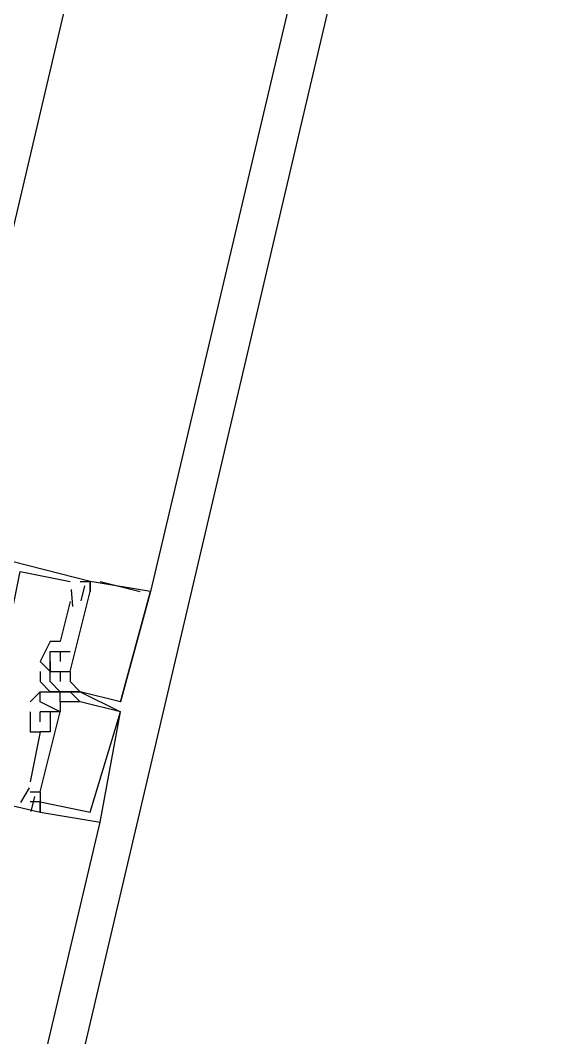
# Model space of a CAD drawing. Header units: feet. Extents: x -84 to 198, y -22 to 181.
# Drawn here: x 119.854 to 120.579, y 83.104 to 84.457 of the extents above; entities that cross this region are included whole.
import ezdxf

# ---------------------------------------------------------------- set-up
doc = ezdxf.new("R2010")
doc.units = ezdxf.units.FT
doc.layers.add('A-LINEA', color=7, linetype='CONTINUOUS')

msp = doc.modelspace()

# ---------------------------------------------------------------- linework, layer by layer
at = {"layer": 'A-LINEA'}
for p, q in [((121.6667, 90.6311), (120.0267, 83.6978)), ((120.5333, 87.1244), (119.84, 84.1644)), ((119.92, 83.7111), (119.92, 83.7111)), ((119.92, 83.7111), (119.92, 83.7111)), ((119.92, 83.7111), (119.92, 83.7111)), ((119.9333, 83.7111), (119.9333, 83.7111)), ((119.9333, 83.7111), (119.9333, 83.7111)), ((119.9333, 83.7111), (119.9333, 83.7111)), ((119.939, 83.7051), (119.9343, 83.6851)), ((119.939, 83.7051), (119.9343, 83.6851)), ((119.939, 83.7051), (119.9343, 83.6851)), ((119.9467, 83.7111), (119.9467, 83.7111)), ((119.9467, 83.7111), (119.9467, 83.7111)), ((119.9467, 83.7111), (119.9467, 83.7111)), ((119.9467, 83.7111), (119.9467, 83.7111)), ((119.9467, 83.7111), (119.9467, 83.7111)), ((119.9467, 83.7111), (119.9467, 83.7111)), ((119.9467, 83.7111), (119.9467, 83.7111)), ((119.9467, 83.7111), (119.9467, 83.7111)), ((119.9467, 83.7111), (119.9467, 83.7111)), ((119.96, 83.7111), (119.96, 83.7111)), ((119.96, 83.7111), (119.96, 83.7111)), ((119.96, 83.7111), (119.96, 83.7111)), ((119.92, 83.6978), (119.92, 83.6978)), ((119.92, 83.6978), (119.92, 83.6978)), ((119.92, 83.6978), (119.92, 83.6978)), ((119.9213, 83.7003), (119.9229, 83.6776)), ((119.9213, 83.7003), (119.9229, 83.6776)), ((119.9213, 83.7003), (119.9229, 83.6776)), ((119.9333, 83.6978), (119.9333, 83.6978)), ((119.9333, 83.6978), (119.9333, 83.6978)), ((119.9333, 83.6978), (119.9333, 83.6978)), ((119.9333, 83.6978), (119.9333, 83.6978)), ((119.9333, 83.6978), (119.9333, 83.6978)), ((119.9333, 83.6978), (119.9333, 83.6978)), ((119.9467, 83.6978), (119.9467, 83.6978)), ((119.9467, 83.6978), (119.9467, 83.6978)), ((119.9467, 83.6978), (119.9467, 83.6978)), ((119.9467, 83.6978), (119.9467, 83.6978)), ((119.9467, 83.6978), (119.9467, 83.6978)), ((119.9467, 83.6978), (119.9467, 83.6978)), ((120.0133, 83.6978), (120.0133, 83.6978)), ((120.0133, 83.6978), (120.0133, 83.6978)), ((120.0133, 83.6978), (120.0133, 83.6978)), ((120.0267, 83.6978), (120.0267, 83.6978)), ((120.0267, 83.6978), (120.0267, 83.6978)), ((120.0267, 83.6978), (120.0267, 83.6978)), ((120.0267, 83.6978), (120.0267, 83.6978)), ((120.0267, 83.6978), (120.0267, 83.6978)), ((120.0267, 83.6978), (120.0267, 83.6978)), ((119.92, 83.6844), (119.9067, 83.6311)), ((119.92, 83.6844), (119.9067, 83.6311)), ((119.92, 83.6844), (119.9067, 83.6311)), ((119.92, 83.6844), (119.92, 83.6844)), ((119.92, 83.6844), (119.92, 83.6844)), ((119.92, 83.6844), (119.92, 83.6844)), ((119.8933, 83.6311), (119.8933, 83.6311)), ((119.8933, 83.6311), (119.8933, 83.6311)), ((119.8933, 83.6311), (119.8933, 83.6311)), ((119.9067, 83.6311), (119.9067, 83.6311)), ((119.9067, 83.6311), (119.9067, 83.6311)), ((119.9067, 83.6311), (119.9067, 83.6311)), ((119.8933, 83.6178), (119.8933, 83.6178)), ((119.8933, 83.6178), (119.8933, 83.6178)), ((119.8933, 83.6178), (119.8933, 83.6178)), ((119.9067, 83.6178), (119.9067, 83.6044)), ((119.9067, 83.6178), (119.9067, 83.6178)), ((119.9067, 83.6178), (119.9067, 83.6178)), ((119.9067, 83.6178), (119.9067, 83.6044)), ((119.9067, 83.6178), (119.9067, 83.6178)), ((119.9067, 83.6178), (119.9067, 83.6178)), ((119.9067, 83.6178), (119.9067, 83.6044)), ((119.9067, 83.6178), (119.9067, 83.6178)), ((119.9067, 83.6178), (119.9067, 83.6178)), ((119.92, 83.6178), (119.92, 83.6178)), ((119.92, 83.6178), (119.92, 83.6178)), ((119.92, 83.6178), (119.92, 83.6178)), ((119.88, 83.6044), (119.88, 83.6044)), ((119.88, 83.6044), (119.8933, 83.5911)), ((119.88, 83.6044), (119.88, 83.6044)), ((119.88, 83.6044), (119.88, 83.6044)), ((119.88, 83.6044), (119.8933, 83.5911)), ((119.88, 83.6044), (119.88, 83.6044)), ((119.88, 83.6044), (119.88, 83.6044)), ((119.88, 83.6044), (119.8933, 83.5911)), ((119.88, 83.6044), (119.88, 83.6044)), ((119.8933, 83.6044), (119.8933, 83.6044)), ((119.8933, 83.6044), (119.8933, 83.6044)), ((119.8933, 83.6044), (119.8933, 83.6044)), ((119.8933, 83.6044), (119.8933, 83.6044)), ((119.8933, 83.6044), (119.8933, 83.6044)), ((119.8933, 83.6044), (119.8933, 83.6044)), ((119.8933, 83.6044), (119.8933, 83.6044)), ((119.8933, 83.6044), (119.8933, 83.6044)), ((119.8933, 83.6044), (119.8933, 83.6044)), ((119.8933, 83.6044), (119.8933, 83.6044)), ((119.8933, 83.6044), (119.8933, 83.6044)), ((119.8933, 83.6044), (119.8933, 83.6044)), ((119.9067, 83.6044), (119.9067, 83.6044)), ((119.9067, 83.6044), (119.9067, 83.6044)), ((119.9067, 83.6044), (119.9067, 83.6044)), ((119.88, 83.5911), (119.88, 83.5778)), ((119.88, 83.5911), (119.88, 83.5911)), ((119.88, 83.5911), (119.88, 83.5778)), ((119.88, 83.5911), (119.88, 83.5911)), ((119.88, 83.5911), (119.88, 83.5778)), ((119.88, 83.5911), (119.88, 83.5911)), ((119.8933, 83.5911), (119.8933, 83.5911)), ((119.8933, 83.5911), (119.8933, 83.5911)), ((119.8933, 83.5911), (119.8933, 83.5911)), ((119.8933, 83.5911), (119.8933, 83.5911)), ((119.8933, 83.5911), (119.8933, 83.5911)), ((119.8933, 83.5911), (119.8933, 83.5911)), ((119.8933, 83.5911), (119.8933, 83.5911)), ((119.8933, 83.5911), (119.8933, 83.5911)), ((119.8933, 83.5911), (119.8933, 83.5911)), ((119.8933, 83.5911), (119.8933, 83.5911)), ((119.8933, 83.5911), (119.8933, 83.5911)), ((119.8933, 83.5911), (119.8933, 83.5911)), ((119.9067, 83.5911), (119.9067, 83.5911)), ((119.9067, 83.5911), (119.9067, 83.5911)), ((119.9067, 83.5911), (119.9067, 83.5911)), ((119.9067, 83.5911), (119.9067, 83.5911)), ((119.9067, 83.5911), (119.9067, 83.5911)), ((119.9067, 83.5911), (119.9067, 83.5911)), ((119.9067, 83.5911), (119.9067, 83.5911)), ((119.9067, 83.5911), (119.9067, 83.5911)), ((119.9067, 83.5911), (119.9067, 83.5911)), ((119.92, 83.5911), (119.92, 83.5911)), ((119.92, 83.5911), (119.92, 83.5911)), ((119.92, 83.5911), (119.92, 83.5911)), ((119.92, 83.5911), (119.92, 83.5911)), ((119.92, 83.5911), (119.92, 83.5911)), ((119.92, 83.5911), (119.92, 83.5911)), ((119.88, 83.5778), (119.88, 83.5778)), ((119.88, 83.5778), (119.88, 83.5778)), ((119.88, 83.5778), (119.88, 83.5778)), ((119.88, 83.5778), (119.88, 83.5778)), ((119.88, 83.5778), (119.88, 83.5778)), ((119.88, 83.5778), (119.88, 83.5778)), ((119.88, 83.5778), (119.88, 83.5778)), ((119.88, 83.5778), (119.88, 83.5778)), ((119.88, 83.5778), (119.88, 83.5778)), ((119.8933, 83.5778), (119.8933, 83.5778)), ((119.8933, 83.5778), (119.8933, 83.5778)), ((119.8933, 83.5778), (119.8933, 83.5778)), ((119.9067, 83.5778), (119.9067, 83.5778)), ((119.9067, 83.5778), (119.9067, 83.5778)), ((119.9067, 83.5778), (119.9067, 83.5778)), ((119.92, 83.5778), (119.92, 83.5778)), ((119.92, 83.5778), (119.92, 83.5778)), ((119.92, 83.5778), (119.92, 83.5778)), ((119.88, 83.5644), (119.8667, 83.5511)), ((119.88, 83.5644), (119.8667, 83.5511)), ((119.88, 83.5644), (119.8667, 83.5511)), ((119.88, 83.5644), (119.8667, 83.5511)), ((119.88, 83.5644), (119.8667, 83.5511)), ((119.88, 83.5644), (119.8667, 83.5511)), ((119.88, 83.5644), (119.88, 83.5644)), ((119.88, 83.5644), (119.88, 83.5644)), ((119.88, 83.5644), (119.88, 83.5644)), ((119.88, 83.5644), (119.88, 83.5644)), ((119.88, 83.5644), (119.88, 83.5644)), ((119.88, 83.5644), (119.88, 83.5644)), ((119.88, 83.5644), (119.88, 83.5644)), ((119.88, 83.5644), (119.88, 83.5644)), ((119.88, 83.5644), (119.88, 83.5644)), ((119.88, 83.5644), (119.88, 83.5644)), ((119.88, 83.5644), (119.88, 83.5644)), ((119.88, 83.5644), (119.88, 83.5644)), ((119.88, 83.5644), (119.88, 83.5644)), ((119.88, 83.5644), (119.88, 83.5644)), ((119.88, 83.5644), (119.88, 83.5644)), ((119.8933, 83.5644), (119.8933, 83.5644)), ((119.8933, 83.5644), (119.8933, 83.5644)), ((119.8933, 83.5644), (119.8933, 83.5644)), ((119.8933, 83.5644), (119.8933, 83.5644)), ((119.8933, 83.5644), (119.8933, 83.5644)), ((119.8933, 83.5644), (119.8933, 83.5644)), ((119.8933, 83.5644), (119.8933, 83.5644)), ((119.8933, 83.5644), (119.8933, 83.5644)), ((119.8933, 83.5644), (119.8933, 83.5644)), ((119.9067, 83.5644), (119.9067, 83.5644)), ((119.9067, 83.5644), (119.9067, 83.5644)), ((119.9067, 83.5644), (119.9067, 83.5644)), ((119.9067, 83.5644), (119.9067, 83.5644)), ((119.9067, 83.5644), (119.9067, 83.5644)), ((119.9067, 83.5644), (119.9067, 83.5644)), ((119.9067, 83.5644), (119.9067, 83.5644)), ((119.9067, 83.5644), (119.9067, 83.5644)), ((119.9067, 83.5644), (119.9067, 83.5644)), ((119.9067, 83.5644), (119.9067, 83.5644)), ((119.9067, 83.5644), (119.9067, 83.5644)), ((119.9067, 83.5644), (119.9067, 83.5644)), ((119.9067, 83.5644), (119.9067, 83.5644)), ((119.9067, 83.5644), (119.9067, 83.5644)), ((119.9067, 83.5644), (119.9067, 83.5644)), ((119.92, 83.5644), (119.92, 83.5644)), ((119.92, 83.5644), (119.92, 83.5644)), ((119.92, 83.5644), (119.92, 83.5644)), ((119.92, 83.5644), (119.92, 83.5644)), ((119.92, 83.5644), (119.92, 83.5644)), ((119.92, 83.5644), (119.92, 83.5644)), ((119.92, 83.5644), (119.9333, 83.5511)), ((119.92, 83.5644), (119.92, 83.5644)), ((119.92, 83.5644), (119.92, 83.5644)), ((119.92, 83.5644), (119.9333, 83.5511)), ((119.92, 83.5644), (119.92, 83.5644)), ((119.92, 83.5644), (119.92, 83.5644)), ((119.92, 83.5644), (119.9333, 83.5511)), ((119.92, 83.5644), (119.92, 83.5644)), ((119.92, 83.5644), (119.92, 83.5644)), ((119.92, 83.5644), (119.9333, 83.5511)), ((119.92, 83.5644), (119.92, 83.5644)), ((119.92, 83.5644), (119.92, 83.5644)), ((119.92, 83.5644), (119.9333, 83.5511)), ((119.92, 83.5644), (119.92, 83.5644)), ((119.92, 83.5644), (119.92, 83.5644)), ((119.92, 83.5644), (119.9333, 83.5511)), ((119.92, 83.5644), (119.92, 83.5644)), ((119.92, 83.5644), (119.92, 83.5644)), ((119.9333, 83.5644), (119.9867, 83.5378)), ((119.9333, 83.5644), (119.9333, 83.5644)), ((119.9333, 83.5644), (119.9333, 83.5644)), ((119.9333, 83.5644), (119.9333, 83.5644)), ((119.9333, 83.5644), (119.9867, 83.5378)), ((119.9333, 83.5644), (119.9333, 83.5644)), ((119.9333, 83.5644), (119.9333, 83.5644)), ((119.9333, 83.5644), (119.9333, 83.5644)), ((119.9333, 83.5644), (119.9867, 83.5378)), ((119.9333, 83.5644), (119.9333, 83.5644)), ((119.9333, 83.5644), (119.9333, 83.5644)), ((119.9333, 83.5644), (119.9333, 83.5644)), ((119.9867, 83.5511), (119.9333, 83.5644)), ((119.9333, 83.5644), (119.9333, 83.5644)), ((119.9867, 83.5511), (119.9333, 83.5644)), ((119.9333, 83.5644), (119.9333, 83.5644)), ((119.9867, 83.5511), (119.9333, 83.5644)), ((119.9333, 83.5644), (119.9333, 83.5644)), ((119.9867, 83.5511), (119.9333, 83.5644)), ((119.9333, 83.5644), (119.9333, 83.5644)), ((119.9867, 83.5511), (119.9333, 83.5644)), ((119.9333, 83.5644), (119.9333, 83.5644)), ((119.9867, 83.5511), (119.9333, 83.5644)), ((119.9333, 83.5644), (119.9333, 83.5644)), ((120, 83.5644), (120, 83.5644)), ((120, 83.5644), (120, 83.5644)), ((119.8667, 83.5511), (119.8667, 83.5511)), ((119.8667, 83.5511), (119.8667, 83.5511)), ((119.8667, 83.5511), (119.8667, 83.5511)), ((119.8667, 83.5511), (119.8667, 83.5511)), ((119.8667, 83.5511), (119.8667, 83.5511)), ((119.8667, 83.5511), (119.8667, 83.5511)), ((119.88, 83.5511), (119.88, 83.5511)), ((119.88, 83.5511), (119.88, 83.5511)), ((119.88, 83.5511), (119.88, 83.5511)), ((119.88, 83.5511), (119.88, 83.5511)), ((119.88, 83.5511), (119.88, 83.5511)), ((119.88, 83.5511), (119.88, 83.5511)), ((119.88, 83.5511), (119.88, 83.5511)), ((119.88, 83.5511), (119.88, 83.5511)), ((119.88, 83.5511), (119.88, 83.5511)), ((119.88, 83.5511), (119.88, 83.5511)), ((119.88, 83.5511), (119.88, 83.5511)), ((119.88, 83.5511), (119.88, 83.5511)), ((119.9067, 83.5511), (119.9067, 83.5511)), ((119.9067, 83.5511), (119.9067, 83.5511)), ((119.9067, 83.5511), (119.9067, 83.5511)), ((119.9067, 83.5511), (119.9067, 83.5511)), ((119.9067, 83.5511), (119.9067, 83.5511)), ((119.9067, 83.5511), (119.9067, 83.5511)), ((119.9067, 83.5511), (119.9067, 83.5511)), ((119.9067, 83.5511), (119.9067, 83.5511)), ((119.9067, 83.5511), (119.9067, 83.5511)), ((119.9067, 83.5511), (119.9067, 83.5511)), ((119.9067, 83.5511), (119.9067, 83.5511)), ((119.9067, 83.5511), (119.9067, 83.5511)), ((119.92, 83.5511), (119.92, 83.5511)), ((119.92, 83.5511), (119.92, 83.5511)), ((119.92, 83.5511), (119.92, 83.5511)), ((119.92, 83.5511), (119.92, 83.5511)), ((119.92, 83.5511), (119.92, 83.5511)), ((119.92, 83.5511), (119.92, 83.5511)), ((119.9333, 83.5511), (119.9333, 83.5511)), ((119.9333, 83.5511), (119.9333, 83.5511)), ((119.9333, 83.5511), (119.9333, 83.5511)), ((119.9333, 83.5511), (119.9333, 83.5511)), ((119.9333, 83.5511), (119.9333, 83.5511)), ((119.9333, 83.5511), (119.9333, 83.5511)), ((119.9333, 83.5511), (119.9333, 83.5511)), ((119.9333, 83.5511), (119.9333, 83.5511)), ((119.9333, 83.5511), (119.9333, 83.5511)), ((119.9333, 83.5511), (119.9333, 83.5511)), ((119.9333, 83.5511), (119.9333, 83.5511)), ((119.9333, 83.5511), (119.9333, 83.5511)), ((119.9867, 83.5511), (119.9867, 83.5511)), ((119.9867, 83.5511), (119.9867, 83.5511)), ((119.9867, 83.5511), (119.9867, 83.5511)), ((119.9867, 83.5511), (119.9867, 83.5511)), ((119.9867, 83.5511), (119.9867, 83.5511)), ((119.9867, 83.5511), (119.9867, 83.5511)), ((119.9867, 83.5511), (119.9867, 83.5511)), ((119.9867, 83.5511), (119.9867, 83.5511)), ((119.9867, 83.5511), (119.9867, 83.5511)), ((119.9867, 83.5511), (119.9867, 83.5511)), ((119.9867, 83.5511), (119.9867, 83.5511)), ((119.9867, 83.5511), (119.9867, 83.5511)), ((119.8667, 83.5378), (119.8667, 83.5111)), ((119.8667, 83.5378), (119.8667, 83.5378)), ((119.8667, 83.5378), (119.8667, 83.5111)), ((119.8667, 83.5378), (119.8667, 83.5378)), ((119.8667, 83.5378), (119.8667, 83.5111)), ((119.8667, 83.5378), (119.8667, 83.5378)), ((119.88, 83.5244), (119.88, 83.5378)), ((119.88, 83.5378), (119.88, 83.5378)), ((119.88, 83.5378), (119.88, 83.5378)), ((119.88, 83.5244), (119.88, 83.5378)), ((119.88, 83.5378), (119.88, 83.5378)), ((119.88, 83.5378), (119.88, 83.5378)), ((119.88, 83.5244), (119.88, 83.5378)), ((119.88, 83.5378), (119.88, 83.5378)), ((119.88, 83.5378), (119.88, 83.5378)), ((119.88, 83.5378), (119.88, 83.5378)), ((119.88, 83.5378), (119.88, 83.5378)), ((119.88, 83.5378), (119.88, 83.5378)), ((119.8933, 83.5378), (119.8933, 83.5378)), ((119.8933, 83.5378), (119.8933, 83.5378)), ((119.8933, 83.5378), (119.8933, 83.5378)), ((119.8933, 83.5378), (119.8933, 83.5378)), ((119.8933, 83.5378), (119.8933, 83.5378)), ((119.8933, 83.5378), (119.8933, 83.5378)), ((119.8933, 83.5378), (119.8933, 83.5378)), ((119.8933, 83.5378), (119.8933, 83.5378)), ((119.8933, 83.5378), (119.8933, 83.5378)), ((119.9067, 83.5378), (119.9067, 83.5378)), ((119.9067, 83.5378), (119.9067, 83.5378)), ((119.9067, 83.5378), (119.9067, 83.5378)), ((119.9067, 83.5378), (119.9067, 83.5378)), ((119.9067, 83.5378), (119.9067, 83.5378)), ((119.9067, 83.5378), (119.9067, 83.5378)), ((119.9067, 83.5378), (119.9067, 83.5378)), ((119.9067, 83.5378), (119.9067, 83.5378)), ((119.9067, 83.5378), (119.9067, 83.5378)), ((119.9067, 83.5378), (119.9067, 83.5378)), ((119.9067, 83.5378), (119.9067, 83.5378)), ((119.9067, 83.5378), (119.9067, 83.5378)), ((119.9067, 83.5378), (119.9067, 83.5378)), ((119.9067, 83.5378), (119.9067, 83.5378)), ((119.9067, 83.5378), (119.9067, 83.5378)), ((119.9867, 83.5378), (119.9867, 83.5378)), ((119.9867, 83.5378), (119.9867, 83.5378)), ((119.9867, 83.5378), (119.9867, 83.5378)), ((119.9867, 83.5378), (119.9867, 83.5378)), ((119.9867, 83.5378), (119.9867, 83.5378)), ((119.9867, 83.5378), (119.9867, 83.5378)), ((119.9867, 83.5378), (119.9867, 83.5378)), ((119.9867, 83.5378), (119.9867, 83.5378)), ((119.9867, 83.5378), (119.9867, 83.5378)), ((119.9867, 83.5378), (119.9867, 83.5378)), ((119.9867, 83.5378), (119.9867, 83.5378)), ((119.9867, 83.5378), (119.9867, 83.5378)), ((119.9867, 83.5378), (119.9867, 83.5378)), ((119.9867, 83.5378), (119.9867, 83.5378)), ((119.9867, 83.5378), (119.9867, 83.5378)), ((119.9867, 83.5378), (119.9867, 83.5378)), ((119.9867, 83.5378), (119.9867, 83.5378)), ((119.88, 83.5244), (119.88, 83.5244)), ((119.88, 83.5244), (119.88, 83.5244)), ((119.88, 83.5244), (119.88, 83.5244)), ((119.8933, 83.5244), (119.8933, 83.5244)), ((119.8933, 83.5244), (119.8933, 83.5244)), ((119.8933, 83.5244), (119.8933, 83.5244)), ((119.8667, 83.5111), (119.8667, 83.5111)), ((119.8667, 83.5111), (119.8667, 83.5111)), ((119.8667, 83.5111), (119.8667, 83.5111)), ((119.88, 83.5111), (119.88, 83.5111)), ((119.88, 83.5111), (119.88, 83.5111)), ((119.88, 83.5111), (119.88, 83.5111)), ((119.88, 83.5111), (119.88, 83.5111)), ((119.88, 83.5111), (119.88, 83.5111)), ((119.88, 83.5111), (119.88, 83.5111)), ((119.8933, 83.5111), (119.8933, 83.5111)), ((119.8933, 83.5111), (119.8933, 83.5111)), ((119.8933, 83.5111), (119.8933, 83.5111)), ((119.8655, 83.4368), (119.8539, 83.4173)), ((119.8655, 83.4368), (119.8539, 83.4173)), ((119.8655, 83.4368), (119.8539, 83.4173)), ((119.8667, 83.4444), (119.8667, 83.4444)), ((119.8667, 83.4444), (119.8667, 83.4444)), ((119.8667, 83.4444), (119.8667, 83.4444)), ((119.8667, 83.4311), (119.8667, 83.4311)), ((119.8667, 83.4311), (119.8667, 83.4311)), ((119.8667, 83.4311), (119.8667, 83.4311)), ((119.8723, 83.4251), (119.8676, 83.405)), ((119.8723, 83.4251), (119.8676, 83.405)), ((119.8723, 83.4251), (119.8676, 83.405)), ((119.88, 83.4311), (119.88, 83.4311)), ((119.88, 83.4311), (119.88, 83.4311)), ((119.88, 83.4311), (119.88, 83.4311)), ((119.88, 83.4311), (119.88, 83.4311)), ((119.88, 83.4311), (119.88, 83.4311)), ((119.88, 83.4311), (119.88, 83.4311)), ((119.88, 83.4311), (119.88, 83.4311)), ((119.88, 83.4311), (119.88, 83.4311)), ((119.88, 83.4311), (119.88, 83.4311)), ((119.8667, 83.4178), (119.8667, 83.4178)), ((119.8667, 83.4178), (119.8667, 83.4178)), ((119.8667, 83.4178), (119.8667, 83.4178)), ((119.88, 83.4178), (119.88, 83.4178)), ((119.88, 83.4178), (119.88, 83.4178)), ((119.88, 83.4178), (119.88, 83.4178)), ((119.88, 83.4178), (119.88, 83.4178)), ((119.88, 83.4178), (119.88, 83.4178)), ((119.88, 83.4178), (119.88, 83.4178)), ((119.88, 83.4178), (119.88, 83.4178)), ((119.88, 83.4178), (119.88, 83.4178)), ((119.88, 83.4178), (119.88, 83.4178)), ((119.88, 83.4044), (119.88, 83.4044)), ((119.88, 83.4044), (119.88, 83.4044)), ((119.88, 83.4044), (119.88, 83.4044)), ((119.88, 83.4044), (119.88, 83.4044)), ((119.88, 83.4044), (119.88, 83.4044)), ((119.88, 83.4044), (119.88, 83.4044)), ((119.88, 83.4044), (119.88, 83.4044)), ((119.88, 83.4044), (119.88, 83.4044)), ((119.88, 83.4044), (119.88, 83.4044)), ((119.9467, 83.4044), (119.9467, 83.4044)), ((119.9467, 83.4044), (119.9467, 83.4044)), ((119.9467, 83.4044), (119.9467, 83.4044)), ((119.9467, 83.4044), (119.9467, 83.4044)), ((119.9467, 83.4044), (119.9467, 83.4044)), ((119.9467, 83.4044), (119.9467, 83.4044)), ((118.32, 76.4578), (119.96, 83.3911)), ((119.96, 83.3911), (119.96, 83.3911)), ((119.96, 83.3911), (119.96, 83.3911)), ((119.96, 83.3911), (119.96, 83.3911)), ((119.96, 83.3911), (119.96, 83.3911)), ((119.96, 83.3911), (119.96, 83.3911)), ((119.96, 83.3911), (119.96, 83.3911))]:
    msp.add_line(p, q, dxfattribs=at)
for points in [[(137.56, 101.5111), (135.7467, 97.9511), (132.9467, 93.1644), (129.2133, 94.0444), (125.48, 94.9378), (124.7867, 91.9644), (124.4, 90.3378), (124.08, 90.4178), (123.04, 90.6578), (121.7867, 90.9511), (118.2, 75.6978), (129.9467, 72.9244)], [(119.9333, 83.7111), (119.9467, 83.7111), (119.2667, 83.8844)], [(119.9333, 83.7111), (119.9467, 83.7111), (119.2667, 83.8844)], [(119.9333, 83.7111), (119.9467, 83.7111), (119.2667, 83.8844)], [(119.2933, 83.7911), (119.28, 83.7911), (119.2533, 83.7244), (119.24, 83.7244), (119.2, 83.5644), (119.88, 83.4044), (119.88, 83.4178), (119.8667, 83.4178)], [(119.2933, 83.7911), (119.28, 83.7911), (119.2533, 83.7244), (119.24, 83.7244), (119.2, 83.5644), (119.88, 83.4044), (119.88, 83.4178), (119.8667, 83.4178)], [(119.2933, 83.7911), (119.28, 83.7911), (119.2533, 83.7244), (119.24, 83.7244), (119.2, 83.5644), (119.88, 83.4044), (119.88, 83.4178), (119.8667, 83.4178)], [(119.8267, 83.5911), (119.8533, 83.7244), (119.92, 83.7111)], [(119.8267, 83.5911), (119.8533, 83.7244), (119.92, 83.7111)], [(119.8267, 83.5911), (119.8533, 83.7244), (119.92, 83.7111)], [(119.9867, 83.5511), (120.0267, 83.6978), (120.0267, 83.6978), (119.9467, 83.7111), (119.9467, 83.6978), (119.9467, 83.7111)], [(119.9867, 83.5511), (120.0267, 83.6978), (120.0267, 83.6978), (119.9467, 83.7111), (119.9467, 83.6978), (119.9467, 83.7111)], [(119.9867, 83.5511), (120.0267, 83.6978), (120.0267, 83.6978), (119.9467, 83.7111), (119.9467, 83.6978), (119.9467, 83.7111)], [(119.96, 83.7111), (120.0133, 83.6978), (120.0133, 83.6978)], [(119.96, 83.7111), (120.0133, 83.6978), (120.0133, 83.6978)], [(119.96, 83.7111), (120.0133, 83.6978), (120.0133, 83.6978)], [(119.9067, 83.5911), (119.92, 83.5911), (119.9467, 83.6978)], [(119.9067, 83.5911), (119.92, 83.5911), (119.9467, 83.6978)], [(119.9067, 83.5911), (119.92, 83.5911), (119.9467, 83.6978)], [(120.0267, 83.6978), (119.9867, 83.5511), (119.9867, 83.5511), (119.9333, 83.5644), (119.9333, 83.5644), (119.9333, 83.5644), (119.9333, 83.5644), (119.92, 83.5778)], [(120.0267, 83.6978), (119.9867, 83.5511), (119.9867, 83.5511), (119.9333, 83.5644), (119.9333, 83.5644), (119.9333, 83.5644), (119.9333, 83.5644), (119.92, 83.5778)], [(120.0267, 83.6978), (119.9867, 83.5511), (119.9867, 83.5511), (119.9333, 83.5644), (119.9333, 83.5644), (119.9333, 83.5644), (119.9333, 83.5644), (119.92, 83.5778)], [(119.9067, 83.6311), (119.8933, 83.6311), (119.88, 83.6044)], [(119.9067, 83.6311), (119.8933, 83.6311), (119.88, 83.6044)], [(119.9067, 83.6311), (119.8933, 83.6311), (119.88, 83.6044)], [(119.88, 83.6044), (119.8933, 83.5911), (119.8933, 83.6044), (119.8933, 83.6178), (119.9067, 83.6178), (119.92, 83.6178)], [(119.88, 83.6044), (119.8933, 83.5911), (119.8933, 83.6044), (119.8933, 83.6178), (119.9067, 83.6178), (119.92, 83.6178)], [(119.88, 83.6044), (119.8933, 83.5911), (119.8933, 83.6044), (119.8933, 83.6178), (119.9067, 83.6178), (119.92, 83.6178)], [(119.8933, 83.5911), (119.8933, 83.6044), (119.8933, 83.6044), (119.8933, 83.5911), (119.9067, 83.5911), (119.9067, 83.5911), (119.92, 83.5911), (119.92, 83.5778), (119.92, 83.5778)], [(119.8933, 83.5911), (119.8933, 83.6044), (119.8933, 83.6044), (119.8933, 83.5911), (119.9067, 83.5911), (119.9067, 83.5911), (119.92, 83.5911), (119.92, 83.5778), (119.92, 83.5778)], [(119.8933, 83.5911), (119.8933, 83.6044), (119.8933, 83.6044), (119.8933, 83.5911), (119.9067, 83.5911), (119.9067, 83.5911), (119.92, 83.5911), (119.92, 83.5778), (119.92, 83.5778)], [(119.9067, 83.5644), (119.8933, 83.5778), (119.8933, 83.5911), (119.9067, 83.5911), (119.9067, 83.5778)], [(119.9067, 83.5644), (119.8933, 83.5778), (119.8933, 83.5911), (119.9067, 83.5911), (119.9067, 83.5778)], [(119.9067, 83.5644), (119.8933, 83.5778), (119.8933, 83.5911), (119.9067, 83.5911), (119.9067, 83.5778)], [(119.92, 83.5644), (119.8933, 83.5644), (119.88, 83.5778)], [(119.92, 83.5644), (119.8933, 83.5644), (119.88, 83.5778)], [(119.92, 83.5644), (119.8933, 83.5644), (119.88, 83.5778)], [(119.92, 83.5644), (119.8933, 83.5644), (119.88, 83.5778)], [(119.92, 83.5644), (119.8933, 83.5644), (119.88, 83.5778)], [(119.92, 83.5644), (119.8933, 83.5644), (119.88, 83.5778)], [(119.88, 83.5644), (119.8933, 83.5644), (119.92, 83.5644), (119.9333, 83.5644), (119.92, 83.5644)], [(119.88, 83.5644), (119.8933, 83.5644), (119.92, 83.5644), (119.9333, 83.5644), (119.92, 83.5644)], [(119.88, 83.5644), (119.8933, 83.5644), (119.92, 83.5644), (119.9333, 83.5644), (119.92, 83.5644)], [(119.88, 83.4178), (119.9467, 83.4044), (119.9467, 83.4044), (119.9867, 83.5378), (119.9867, 83.5378), (119.9333, 83.5511), (119.9333, 83.5511), (119.9333, 83.5511), (119.9333, 83.5511), (119.9067, 83.5511), (119.9067, 83.5511), (119.9067, 83.5378), (119.88, 83.5511), (119.88, 83.5644), (119.9067, 83.5644)], [(119.88, 83.4178), (119.9467, 83.4044), (119.9467, 83.4044), (119.9867, 83.5378), (119.9867, 83.5378), (119.9333, 83.5511), (119.9333, 83.5511), (119.9333, 83.5511), (119.9333, 83.5511), (119.9067, 83.5511), (119.9067, 83.5511), (119.9067, 83.5378), (119.88, 83.5511), (119.88, 83.5644), (119.9067, 83.5644)], [(119.88, 83.4178), (119.9467, 83.4044), (119.9467, 83.4044), (119.9867, 83.5378), (119.9867, 83.5378), (119.9333, 83.5511), (119.9333, 83.5511), (119.9333, 83.5511), (119.9333, 83.5511), (119.9067, 83.5511), (119.9067, 83.5511), (119.9067, 83.5378), (119.88, 83.5511), (119.88, 83.5644), (119.9067, 83.5644)], [(119.88, 83.4178), (119.9467, 83.4044), (119.9467, 83.4044), (119.9867, 83.5378), (119.9867, 83.5378), (119.9333, 83.5511), (119.9333, 83.5511), (119.9333, 83.5511), (119.9333, 83.5511), (119.9067, 83.5511), (119.9067, 83.5511), (119.9067, 83.5378), (119.88, 83.5511), (119.88, 83.5644), (119.9067, 83.5644)], [(119.88, 83.4178), (119.9467, 83.4044), (119.9467, 83.4044), (119.9867, 83.5378), (119.9867, 83.5378), (119.9333, 83.5511), (119.9333, 83.5511), (119.9333, 83.5511), (119.9333, 83.5511), (119.9067, 83.5511), (119.9067, 83.5511), (119.9067, 83.5378), (119.88, 83.5511), (119.88, 83.5644), (119.9067, 83.5644)], [(119.88, 83.4178), (119.9467, 83.4044), (119.9467, 83.4044), (119.9867, 83.5378), (119.9867, 83.5378), (119.9333, 83.5511), (119.9333, 83.5511), (119.9333, 83.5511), (119.9333, 83.5511), (119.9067, 83.5511), (119.9067, 83.5511), (119.9067, 83.5378), (119.88, 83.5511), (119.88, 83.5644), (119.9067, 83.5644)], [(119.92, 83.5511), (119.9067, 83.5511), (119.9067, 83.5644)], [(119.92, 83.5511), (119.9067, 83.5511), (119.9067, 83.5644)], [(119.92, 83.5511), (119.9067, 83.5511), (119.9067, 83.5644)], [(119.92, 83.5511), (119.9067, 83.5511), (119.9067, 83.5644)], [(119.92, 83.5511), (119.9067, 83.5511), (119.9067, 83.5644)], [(119.92, 83.5511), (119.9067, 83.5511), (119.9067, 83.5644)], [(119.9067, 83.5511), (119.9067, 83.5378), (119.8933, 83.5378), (119.8933, 83.5378), (119.88, 83.5378), (119.88, 83.5378), (119.88, 83.5378), (119.88, 83.5378), (119.88, 83.5378)], [(119.9067, 83.5511), (119.9067, 83.5378), (119.8933, 83.5378), (119.8933, 83.5378), (119.88, 83.5378), (119.88, 83.5378), (119.88, 83.5378), (119.88, 83.5378), (119.88, 83.5378)], [(119.9067, 83.5511), (119.9067, 83.5378), (119.8933, 83.5378), (119.8933, 83.5378), (119.88, 83.5378), (119.88, 83.5378), (119.88, 83.5378), (119.88, 83.5378), (119.88, 83.5378)], [(119.9067, 83.5511), (119.9067, 83.5378), (119.8933, 83.5378), (119.8933, 83.5378), (119.88, 83.5378), (119.88, 83.5378), (119.88, 83.5378), (119.88, 83.5378), (119.88, 83.5378)], [(119.9067, 83.5511), (119.9067, 83.5378), (119.8933, 83.5378), (119.8933, 83.5378), (119.88, 83.5378), (119.88, 83.5378), (119.88, 83.5378), (119.88, 83.5378), (119.88, 83.5378)], [(119.9067, 83.5511), (119.9067, 83.5378), (119.8933, 83.5378), (119.8933, 83.5378), (119.88, 83.5378), (119.88, 83.5378), (119.88, 83.5378), (119.88, 83.5378), (119.88, 83.5378)], [(119.8667, 83.4311), (119.88, 83.4311), (119.9067, 83.5378), (119.8933, 83.5378), (119.8933, 83.5244), (119.8933, 83.5111), (119.88, 83.5111)], [(119.8667, 83.4311), (119.88, 83.4311), (119.9067, 83.5378), (119.8933, 83.5378), (119.8933, 83.5244), (119.8933, 83.5111), (119.88, 83.5111)], [(119.8667, 83.4311), (119.88, 83.4311), (119.9067, 83.5378), (119.8933, 83.5378), (119.8933, 83.5244), (119.8933, 83.5111), (119.88, 83.5111)], [(119.88, 83.4311), (119.88, 83.4044), (119.96, 83.3911), (119.96, 83.3911), (119.9867, 83.5378)], [(119.88, 83.4311), (119.88, 83.4044), (119.96, 83.3911), (119.96, 83.3911), (119.9867, 83.5378)], [(119.88, 83.4311), (119.88, 83.4044), (119.96, 83.3911), (119.96, 83.3911), (119.9867, 83.5378)], [(119.88, 83.4311), (119.88, 83.4044), (119.96, 83.3911), (119.96, 83.3911), (119.9867, 83.5378)], [(119.88, 83.4311), (119.88, 83.4044), (119.96, 83.3911), (119.96, 83.3911), (119.9867, 83.5378)], [(119.88, 83.4311), (119.88, 83.4044), (119.96, 83.3911), (119.96, 83.3911), (119.9867, 83.5378)], [(119.8667, 83.5111), (119.88, 83.5111), (119.8667, 83.4444)], [(119.8667, 83.5111), (119.88, 83.5111), (119.8667, 83.4444)], [(119.8667, 83.5111), (119.88, 83.5111), (119.8667, 83.4444)]]:
    msp.add_lwpolyline(points, dxfattribs=at)

doc.saveas('drawing.dxf')
